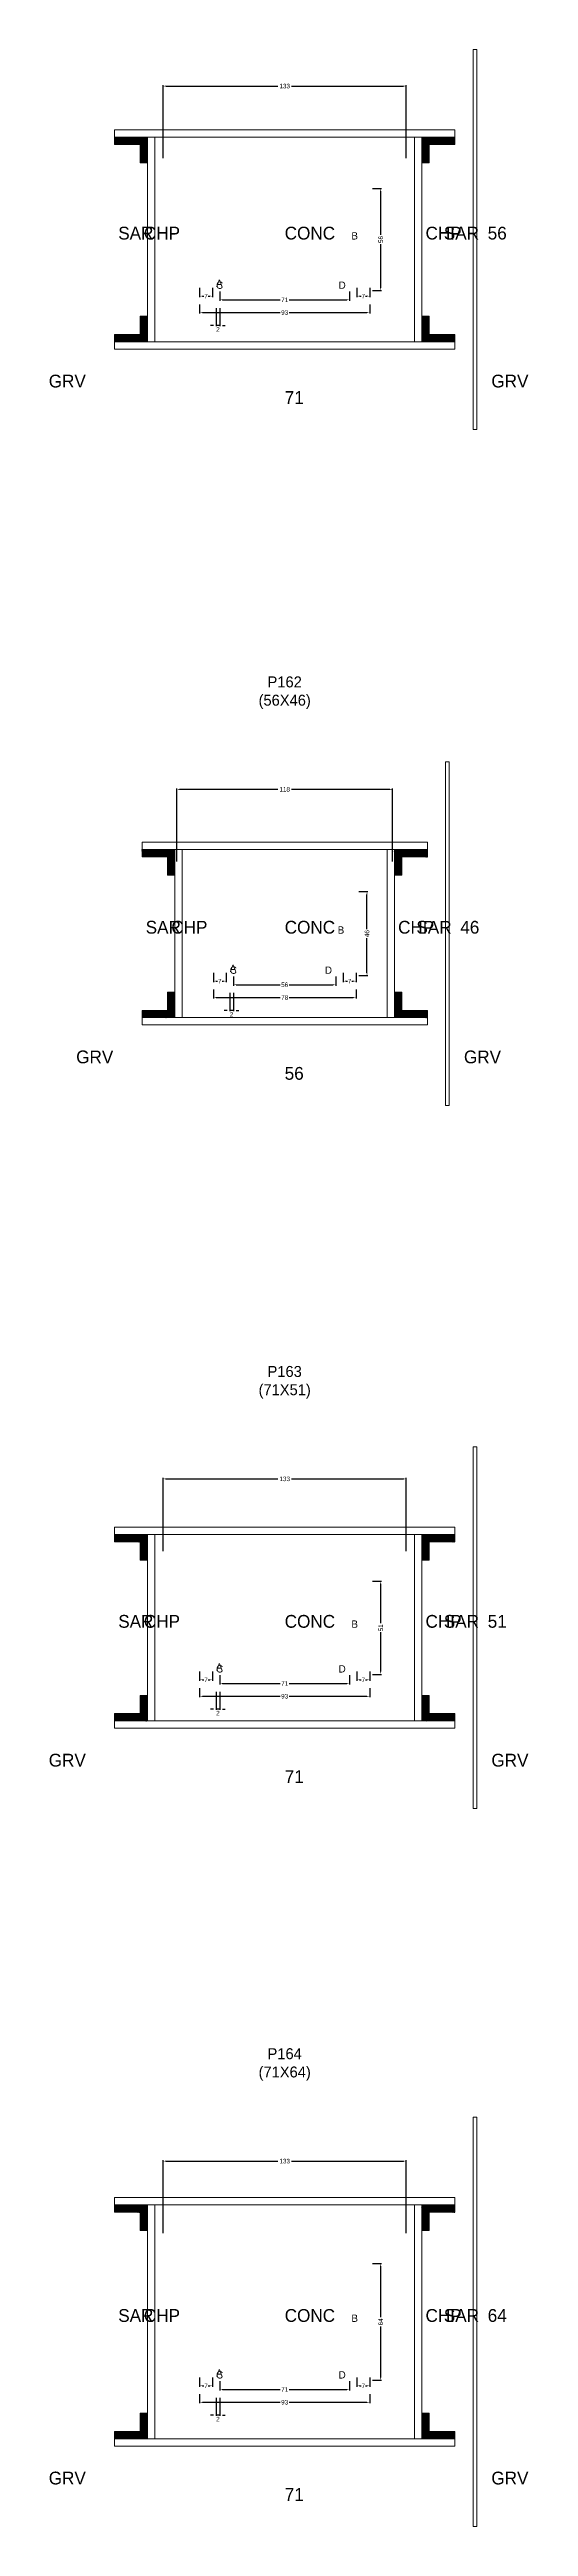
# Model space of a CAD drawing. Header units: centimetres. Extents: x -10500 to 4121, y -45226 to 295.
# Drawn here: x -129 to 133, y -42152 to -40796 of the extents above; entities that cross this region are included whole.
import ezdxf

# ---------------------------------------------------------------- set-up
doc = ezdxf.new("R2010")
doc.units = ezdxf.units.CM
for name, color, linetype in [('COTA', 241, 'Continuous'), ('Hachura', 251, 'Continuous'), ('NOMENCLATURA', 7, 'Continuous'), ('SARRAFO', 251, 'Continuous'), ('Texto Seção', 7, 'Continuous')]:
    doc.layers.add(name, color=color, linetype=linetype)
doc.dimstyles.new('cotax2', dxfattribs={"dimtxt": 2.5, "dimasz": 1.5, "dimexe": 0.5, "dimexo": 0.5, "dimgap": 0.5, "dimtad": 1, "dimcen": 2.5, "dimazin": 3, "dimtfac": 1, "dimtmove": 0, "dimatfit": 3})

# ---------------------------------------------------------------- blocks, each defined once
blk = doc.blocks.new('_CLOSEDFILLED')
at = {"color": 0, "linetype": 'BYBLOCK'}
blk.add_solid([(-1, 0.16), (0, 0), (-1, -0.16)], dxfattribs=at)
blk = doc.blocks.new('*D2822')
for p, q in [((-46.5, -40935.5), (-46.5, -40940.5)), ((46.5, -40935.5), (46.5, -40940.5)), ((-45, -40940), (-2.5, -40940)), ((2.5, -40940), (45, -40940))]:
    blk.add_line(p, q)
at = {"layer": 'Defpoints'}
for p in [(-46.5, -40935), (46.5, -40935), (-46.5, -40940)]:
    blk.add_point(p, dxfattribs=at)
at = {"layer": 'COTA', "xscale": 1.5, "yscale": 1.5, "rotation": 180}
blk.add_blockref('_CLOSEDFILLED', (-46.5, -40940), dxfattribs=at)
at = {"layer": 'COTA', "xscale": 1.5, "yscale": 1.5}
blk.add_blockref('_CLOSEDFILLED', (46.5, -40940), dxfattribs=at)
at = {"layer": 'COTA', "insert": (0, -40940), "char_height": 2.5, "attachment_point": 5}
blk.add_mtext('93', dxfattribs=at)
blk = doc.blocks.new('*D2823')
for p, q in [((-35.5, -40928.5), (-35.5, -40933.5)), ((-34, -40933), (-2.5, -40933)), ((2.5, -40933), (34, -40933)), ((35.5, -40928.5), (35.5, -40933.5))]:
    blk.add_line(p, q)
at = {"layer": 'Defpoints'}
for p in [(-35.5, -40928), (-35.5, -40933), (35.5, -40928)]:
    blk.add_point(p, dxfattribs=at)
at = {"layer": 'COTA', "xscale": 1.5, "yscale": 1.5, "rotation": 180}
blk.add_blockref('_CLOSEDFILLED', (-35.5, -40933), dxfattribs=at)
at = {"layer": 'COTA', "xscale": 1.5, "yscale": 1.5}
blk.add_blockref('_CLOSEDFILLED', (35.5, -40933), dxfattribs=at)
at = {"layer": 'COTA', "insert": (0, -40933), "char_height": 2.5, "attachment_point": 5}
blk.add_mtext('71', dxfattribs=at)
blk = doc.blocks.new('*D2824')
for p, q in [((48, -40872), (53, -40872)), ((52.5, -40897.5), (52.5, -40873.5)), ((52.5, -40926.5), (52.5, -40902.5)), ((48, -40928), (53, -40928))]:
    blk.add_line(p, q)
at = {"layer": 'Defpoints'}
for p in [(47.5, -40872), (47.5, -40928), (52.5, -40928)]:
    blk.add_point(p, dxfattribs=at)
at = {"layer": 'COTA', "xscale": 1.5, "yscale": 1.5}
for p, rotation in [((52.5, -40872), 90), ((52.5, -40928), 270)]:
    blk.add_blockref('_CLOSEDFILLED', p, dxfattribs=dict(at, rotation=rotation))
at = {"layer": 'COTA', "insert": (52.5, -40900), "char_height": 2.5, "attachment_point": 5, "rotation": 90}
blk.add_mtext('56', dxfattribs=at)
blk = doc.blocks.new('*D2825')
for p, q in [((-46.5, -40926.5), (-46.5, -40931.5)), ((-45, -40931), (-44.25, -40931)), ((-41.75, -40931), (-41, -40931)), ((-39.5, -40926.5), (-39.5, -40931.5))]:
    blk.add_line(p, q)
at = {"layer": 'Defpoints'}
for p in [(-46.5, -40926), (-46.5, -40931), (-39.5, -40926)]:
    blk.add_point(p, dxfattribs=at)
at = {"layer": 'COTA', "xscale": 1.5, "yscale": 1.5, "rotation": 180}
blk.add_blockref('_CLOSEDFILLED', (-46.5, -40931), dxfattribs=at)
at = {"layer": 'COTA', "xscale": 1.5, "yscale": 1.5}
blk.add_blockref('_CLOSEDFILLED', (-39.5, -40931), dxfattribs=at)
at = {"layer": 'COTA', "insert": (-43, -40931), "char_height": 2.5, "attachment_point": 5}
blk.add_mtext('7', dxfattribs=at)
blk = doc.blocks.new('*D2826')
for p, q in [((39.5, -40926.5), (39.5, -40931.5)), ((41, -40931), (41.75, -40931)), ((44.25, -40931), (45, -40931)), ((46.5, -40926.5), (46.5, -40931.5))]:
    blk.add_line(p, q)
at = {"layer": 'Defpoints'}
for p in [(39.5, -40926), (39.5, -40931), (46.5, -40926)]:
    blk.add_point(p, dxfattribs=at)
at = {"layer": 'COTA', "xscale": 1.5, "yscale": 1.5, "rotation": 180}
blk.add_blockref('_CLOSEDFILLED', (39.5, -40931), dxfattribs=at)
at = {"layer": 'COTA', "xscale": 1.5, "yscale": 1.5}
blk.add_blockref('_CLOSEDFILLED', (46.5, -40931), dxfattribs=at)
at = {"layer": 'COTA', "insert": (43, -40931), "char_height": 2.5, "attachment_point": 5}
blk.add_mtext('7', dxfattribs=at)
blk = doc.blocks.new('*D2827')
for p, q in [((-66.5, -40855.5), (-66.5, -40815.5)), ((66.5, -40855.5), (66.5, -40815.5)), ((-65, -40816), (-3.75, -40816)), ((3.75, -40816), (65, -40816))]:
    blk.add_line(p, q)
at = {"layer": 'Defpoints'}
for p in [(-66.5, -40816), (-66.5, -40856), (66.5, -40856)]:
    blk.add_point(p, dxfattribs=at)
at = {"layer": 'COTA', "xscale": 1.5, "yscale": 1.5, "rotation": 180}
blk.add_blockref('_CLOSEDFILLED', (-66.5, -40816), dxfattribs=at)
at = {"layer": 'COTA', "xscale": 1.5, "yscale": 1.5}
blk.add_blockref('_CLOSEDFILLED', (66.5, -40816), dxfattribs=at)
at = {"layer": 'COTA', "insert": (0, -40816), "char_height": 2.5, "attachment_point": 5}
blk.add_mtext('133', dxfattribs=at)
blk = doc.blocks.new('*D2848')
for p, q in [((-39, -41310.5), (-39, -41315.5)), ((-37.5, -41315), (-2.5, -41315)), ((2.5, -41315), (37.5, -41315)), ((39, -41310.5), (39, -41315.5))]:
    blk.add_line(p, q)
at = {"layer": 'Defpoints'}
for p in [(-39, -41310), (-39, -41315), (39, -41310)]:
    blk.add_point(p, dxfattribs=at)
at = {"layer": 'COTA', "xscale": 1.5, "yscale": 1.5, "rotation": 180}
blk.add_blockref('_CLOSEDFILLED', (-39, -41315), dxfattribs=at)
at = {"layer": 'COTA', "xscale": 1.5, "yscale": 1.5}
blk.add_blockref('_CLOSEDFILLED', (39, -41315), dxfattribs=at)
at = {"layer": 'COTA', "insert": (0, -41315), "char_height": 2.5, "attachment_point": 5}
blk.add_mtext('78', dxfattribs=at)
blk = doc.blocks.new('*D2849')
for p, q in [((-28, -41303.5), (-28, -41308.5)), ((28, -41303.5), (28, -41308.5)), ((-26.5, -41308), (-2.5, -41308)), ((2.5, -41308), (26.5, -41308))]:
    blk.add_line(p, q)
at = {"layer": 'Defpoints'}
for p in [(-28, -41303), (28, -41303), (-28, -41308)]:
    blk.add_point(p, dxfattribs=at)
at = {"layer": 'COTA', "xscale": 1.5, "yscale": 1.5, "rotation": 180}
blk.add_blockref('_CLOSEDFILLED', (-28, -41308), dxfattribs=at)
at = {"layer": 'COTA', "xscale": 1.5, "yscale": 1.5}
blk.add_blockref('_CLOSEDFILLED', (28, -41308), dxfattribs=at)
at = {"layer": 'COTA', "insert": (0, -41308), "char_height": 2.5, "attachment_point": 5}
blk.add_mtext('56', dxfattribs=at)
blk = doc.blocks.new('*D2850')
for p, q in [((40.5, -41257), (45.5, -41257)), ((45, -41277.5), (45, -41258.5)), ((45, -41301.5), (45, -41282.5)), ((40.5, -41303), (45.5, -41303))]:
    blk.add_line(p, q)
at = {"layer": 'Defpoints'}
for p in [(40, -41257), (40, -41303), (45, -41303)]:
    blk.add_point(p, dxfattribs=at)
at = {"layer": 'COTA', "xscale": 1.5, "yscale": 1.5}
for p, rotation in [((45, -41257), 90), ((45, -41303), 270)]:
    blk.add_blockref('_CLOSEDFILLED', p, dxfattribs=dict(at, rotation=rotation))
at = {"layer": 'COTA', "insert": (45, -41280), "char_height": 2.5, "attachment_point": 5, "rotation": 90}
blk.add_mtext('46', dxfattribs=at)
blk = doc.blocks.new('*D2851')
for p, q in [((-39, -41301.5), (-39, -41306.5)), ((-32, -41301.5), (-32, -41306.5)), ((-37.5, -41306), (-36.75, -41306)), ((-34.25, -41306), (-33.5, -41306))]:
    blk.add_line(p, q)
at = {"layer": 'Defpoints'}
for p in [(-39, -41301), (-32, -41301), (-39, -41306)]:
    blk.add_point(p, dxfattribs=at)
at = {"layer": 'COTA', "xscale": 1.5, "yscale": 1.5, "rotation": 180}
blk.add_blockref('_CLOSEDFILLED', (-39, -41306), dxfattribs=at)
at = {"layer": 'COTA', "xscale": 1.5, "yscale": 1.5}
blk.add_blockref('_CLOSEDFILLED', (-32, -41306), dxfattribs=at)
at = {"layer": 'COTA', "insert": (-35.5, -41306), "char_height": 2.5, "attachment_point": 5}
blk.add_mtext('7', dxfattribs=at)
blk = doc.blocks.new('*D2852')
for p, q in [((32, -41301.5), (32, -41306.5)), ((39, -41301.5), (39, -41306.5)), ((33.5, -41306), (34.25, -41306)), ((36.75, -41306), (37.5, -41306))]:
    blk.add_line(p, q)
at = {"layer": 'Defpoints'}
for p in [(32, -41301), (39, -41301), (32, -41306)]:
    blk.add_point(p, dxfattribs=at)
at = {"layer": 'COTA', "xscale": 1.5, "yscale": 1.5, "rotation": 180}
blk.add_blockref('_CLOSEDFILLED', (32, -41306), dxfattribs=at)
at = {"layer": 'COTA', "xscale": 1.5, "yscale": 1.5}
blk.add_blockref('_CLOSEDFILLED', (39, -41306), dxfattribs=at)
at = {"layer": 'COTA', "insert": (35.5, -41306), "char_height": 2.5, "attachment_point": 5}
blk.add_mtext('7', dxfattribs=at)
blk = doc.blocks.new('*D2853')
for p, q in [((-59, -41240.5), (-59, -41200.5)), ((-57.5, -41201), (-3.75, -41201)), ((3.75, -41201), (57.5, -41201)), ((59, -41240.5), (59, -41200.5))]:
    blk.add_line(p, q)
at = {"layer": 'Defpoints'}
for p in [(-59, -41201), (-59, -41241), (59, -41241)]:
    blk.add_point(p, dxfattribs=at)
at = {"layer": 'COTA', "xscale": 1.5, "yscale": 1.5, "rotation": 180}
blk.add_blockref('_CLOSEDFILLED', (-59, -41201), dxfattribs=at)
at = {"layer": 'COTA', "xscale": 1.5, "yscale": 1.5}
blk.add_blockref('_CLOSEDFILLED', (59, -41201), dxfattribs=at)
at = {"layer": 'COTA', "insert": (0, -41201), "char_height": 2.5, "attachment_point": 5}
blk.add_mtext('118', dxfattribs=at)
blk = doc.blocks.new('*D2874')
for p, q in [((-46.5, -41693), (-46.5, -41698)), ((46.5, -41693), (46.5, -41698)), ((-45, -41697.5), (-2.5, -41697.5)), ((2.5, -41697.5), (45, -41697.5))]:
    blk.add_line(p, q)
at = {"layer": 'Defpoints'}
for p in [(-46.5, -41692.5), (46.5, -41692.5), (-46.5, -41697.5)]:
    blk.add_point(p, dxfattribs=at)
at = {"layer": 'COTA', "xscale": 1.5, "yscale": 1.5, "rotation": 180}
blk.add_blockref('_CLOSEDFILLED', (-46.5, -41697.5), dxfattribs=at)
at = {"layer": 'COTA', "xscale": 1.5, "yscale": 1.5}
blk.add_blockref('_CLOSEDFILLED', (46.5, -41697.5), dxfattribs=at)
at = {"layer": 'COTA', "insert": (0, -41697.5), "char_height": 2.5, "attachment_point": 5}
blk.add_mtext('93', dxfattribs=at)
blk = doc.blocks.new('*D2875')
for p, q in [((-35.5, -41686), (-35.5, -41691)), ((-34, -41690.5), (-2.5, -41690.5)), ((2.5, -41690.5), (34, -41690.5)), ((35.5, -41686), (35.5, -41691))]:
    blk.add_line(p, q)
at = {"layer": 'Defpoints'}
for p in [(-35.5, -41685.5), (-35.5, -41690.5), (35.5, -41685.5)]:
    blk.add_point(p, dxfattribs=at)
at = {"layer": 'COTA', "xscale": 1.5, "yscale": 1.5, "rotation": 180}
blk.add_blockref('_CLOSEDFILLED', (-35.5, -41690.5), dxfattribs=at)
at = {"layer": 'COTA', "xscale": 1.5, "yscale": 1.5}
blk.add_blockref('_CLOSEDFILLED', (35.5, -41690.5), dxfattribs=at)
at = {"layer": 'COTA', "insert": (0, -41690.5), "char_height": 2.5, "attachment_point": 5}
blk.add_mtext('71', dxfattribs=at)
blk = doc.blocks.new('*D2876')
for p, q in [((48, -41634.5), (53, -41634.5)), ((52.5, -41657.5), (52.5, -41636)), ((52.5, -41684), (52.5, -41662.5)), ((48, -41685.5), (53, -41685.5))]:
    blk.add_line(p, q)
at = {"layer": 'Defpoints'}
for p in [(47.5, -41634.5), (47.5, -41685.5), (52.5, -41685.5)]:
    blk.add_point(p, dxfattribs=at)
at = {"layer": 'COTA', "xscale": 1.5, "yscale": 1.5}
for p, rotation in [((52.5, -41634.5), 90), ((52.5, -41685.5), 270)]:
    blk.add_blockref('_CLOSEDFILLED', p, dxfattribs=dict(at, rotation=rotation))
at = {"layer": 'COTA', "insert": (52.5, -41660), "char_height": 2.5, "attachment_point": 5, "rotation": 90}
blk.add_mtext('51', dxfattribs=at)
blk = doc.blocks.new('*D2877')
for p, q in [((-46.5, -41684), (-46.5, -41689)), ((-45, -41688.5), (-44.25, -41688.5)), ((-41.75, -41688.5), (-41, -41688.5)), ((-39.5, -41684), (-39.5, -41689))]:
    blk.add_line(p, q)
at = {"layer": 'Defpoints'}
for p in [(-46.5, -41683.5), (-46.5, -41688.5), (-39.5, -41683.5)]:
    blk.add_point(p, dxfattribs=at)
at = {"layer": 'COTA', "xscale": 1.5, "yscale": 1.5, "rotation": 180}
blk.add_blockref('_CLOSEDFILLED', (-46.5, -41688.5), dxfattribs=at)
at = {"layer": 'COTA', "xscale": 1.5, "yscale": 1.5}
blk.add_blockref('_CLOSEDFILLED', (-39.5, -41688.5), dxfattribs=at)
at = {"layer": 'COTA', "insert": (-43, -41688.5), "char_height": 2.5, "attachment_point": 5}
blk.add_mtext('7', dxfattribs=at)
blk = doc.blocks.new('*D2878')
for p, q in [((39.5, -41684), (39.5, -41689)), ((41, -41688.5), (41.75, -41688.5)), ((44.25, -41688.5), (45, -41688.5)), ((46.5, -41684), (46.5, -41689))]:
    blk.add_line(p, q)
at = {"layer": 'Defpoints'}
for p in [(39.5, -41683.5), (39.5, -41688.5), (46.5, -41683.5)]:
    blk.add_point(p, dxfattribs=at)
at = {"layer": 'COTA', "xscale": 1.5, "yscale": 1.5, "rotation": 180}
blk.add_blockref('_CLOSEDFILLED', (39.5, -41688.5), dxfattribs=at)
at = {"layer": 'COTA', "xscale": 1.5, "yscale": 1.5}
blk.add_blockref('_CLOSEDFILLED', (46.5, -41688.5), dxfattribs=at)
at = {"layer": 'COTA', "insert": (43, -41688.5), "char_height": 2.5, "attachment_point": 5}
blk.add_mtext('7', dxfattribs=at)
blk = doc.blocks.new('*D2879')
for p, q in [((-66.5, -41618), (-66.5, -41578)), ((-65, -41578.5), (-3.75, -41578.5)), ((3.75, -41578.5), (65, -41578.5)), ((66.5, -41618), (66.5, -41578))]:
    blk.add_line(p, q)
at = {"layer": 'Defpoints'}
for p in [(-66.5, -41578.5), (-66.5, -41618.5), (66.5, -41618.5)]:
    blk.add_point(p, dxfattribs=at)
at = {"layer": 'COTA', "xscale": 1.5, "yscale": 1.5, "rotation": 180}
blk.add_blockref('_CLOSEDFILLED', (-66.5, -41578.5), dxfattribs=at)
at = {"layer": 'COTA', "xscale": 1.5, "yscale": 1.5}
blk.add_blockref('_CLOSEDFILLED', (66.5, -41578.5), dxfattribs=at)
at = {"layer": 'COTA', "insert": (0, -41578.5), "char_height": 2.5, "attachment_point": 5}
blk.add_mtext('133', dxfattribs=at)
blk = doc.blocks.new('*D2900')
for p, q in [((-46.5, -42079.5), (-46.5, -42084.5)), ((-45, -42084), (-2.5, -42084)), ((2.5, -42084), (45, -42084)), ((46.5, -42079.5), (46.5, -42084.5))]:
    blk.add_line(p, q)
at = {"layer": 'Defpoints'}
for p in [(-46.5, -42079), (-46.5, -42084), (46.5, -42079)]:
    blk.add_point(p, dxfattribs=at)
at = {"layer": 'COTA', "xscale": 1.5, "yscale": 1.5, "rotation": 180}
blk.add_blockref('_CLOSEDFILLED', (-46.5, -42084), dxfattribs=at)
at = {"layer": 'COTA', "xscale": 1.5, "yscale": 1.5}
blk.add_blockref('_CLOSEDFILLED', (46.5, -42084), dxfattribs=at)
at = {"layer": 'COTA', "insert": (0, -42084), "char_height": 2.5, "attachment_point": 5}
blk.add_mtext('93', dxfattribs=at)
blk = doc.blocks.new('*D2901')
for p, q in [((-35.5, -42072.5), (-35.5, -42077.5)), ((35.5, -42072.5), (35.5, -42077.5)), ((-34, -42077), (-2.5, -42077)), ((2.5, -42077), (34, -42077))]:
    blk.add_line(p, q)
at = {"layer": 'Defpoints'}
for p in [(-35.5, -42072), (35.5, -42072), (-35.5, -42077)]:
    blk.add_point(p, dxfattribs=at)
at = {"layer": 'COTA', "xscale": 1.5, "yscale": 1.5, "rotation": 180}
blk.add_blockref('_CLOSEDFILLED', (-35.5, -42077), dxfattribs=at)
at = {"layer": 'COTA', "xscale": 1.5, "yscale": 1.5}
blk.add_blockref('_CLOSEDFILLED', (35.5, -42077), dxfattribs=at)
at = {"layer": 'COTA', "insert": (0, -42077), "char_height": 2.5, "attachment_point": 5}
blk.add_mtext('71', dxfattribs=at)
blk = doc.blocks.new('*D2902')
for p, q in [((48, -42008), (53, -42008)), ((52.5, -42037.5), (52.5, -42009.5)), ((52.5, -42070.5), (52.5, -42042.5)), ((48, -42072), (53, -42072))]:
    blk.add_line(p, q)
at = {"layer": 'Defpoints'}
for p in [(47.5, -42008), (47.5, -42072), (52.5, -42072)]:
    blk.add_point(p, dxfattribs=at)
at = {"layer": 'COTA', "xscale": 1.5, "yscale": 1.5}
for p, rotation in [((52.5, -42008), 90), ((52.5, -42072), 270)]:
    blk.add_blockref('_CLOSEDFILLED', p, dxfattribs=dict(at, rotation=rotation))
at = {"layer": 'COTA', "insert": (52.5, -42040), "char_height": 2.5, "attachment_point": 5, "rotation": 90}
blk.add_mtext('64', dxfattribs=at)
blk = doc.blocks.new('*D2903')
for p, q in [((-46.5, -42070.5), (-46.5, -42075.5)), ((-45, -42075), (-44.25, -42075)), ((-41.75, -42075), (-41, -42075)), ((-39.5, -42070.5), (-39.5, -42075.5))]:
    blk.add_line(p, q)
at = {"layer": 'Defpoints'}
for p in [(-46.5, -42070), (-46.5, -42075), (-39.5, -42070)]:
    blk.add_point(p, dxfattribs=at)
at = {"layer": 'COTA', "xscale": 1.5, "yscale": 1.5, "rotation": 180}
blk.add_blockref('_CLOSEDFILLED', (-46.5, -42075), dxfattribs=at)
at = {"layer": 'COTA', "xscale": 1.5, "yscale": 1.5}
blk.add_blockref('_CLOSEDFILLED', (-39.5, -42075), dxfattribs=at)
at = {"layer": 'COTA', "insert": (-43, -42075), "char_height": 2.5, "attachment_point": 5}
blk.add_mtext('7', dxfattribs=at)
blk = doc.blocks.new('*D2904')
for p, q in [((39.5, -42070.5), (39.5, -42075.5)), ((41, -42075), (41.75, -42075)), ((44.25, -42075), (45, -42075)), ((46.5, -42070.5), (46.5, -42075.5))]:
    blk.add_line(p, q)
at = {"layer": 'Defpoints'}
for p in [(39.5, -42070), (39.5, -42075), (46.5, -42070)]:
    blk.add_point(p, dxfattribs=at)
at = {"layer": 'COTA', "xscale": 1.5, "yscale": 1.5, "rotation": 180}
blk.add_blockref('_CLOSEDFILLED', (39.5, -42075), dxfattribs=at)
at = {"layer": 'COTA', "xscale": 1.5, "yscale": 1.5}
blk.add_blockref('_CLOSEDFILLED', (46.5, -42075), dxfattribs=at)
at = {"layer": 'COTA', "insert": (43, -42075), "char_height": 2.5, "attachment_point": 5}
blk.add_mtext('7', dxfattribs=at)
blk = doc.blocks.new('*D2905')
for p, q in [((-66.5, -41991.5), (-66.5, -41951.5)), ((-65, -41952), (-3.75, -41952)), ((3.75, -41952), (65, -41952)), ((66.5, -41991.5), (66.5, -41951.5))]:
    blk.add_line(p, q)
at = {"layer": 'Defpoints'}
for p in [(-66.5, -41952), (-66.5, -41992), (66.5, -41992)]:
    blk.add_point(p, dxfattribs=at)
at = {"layer": 'COTA', "xscale": 1.5, "yscale": 1.5, "rotation": 180}
blk.add_blockref('_CLOSEDFILLED', (-66.5, -41952), dxfattribs=at)
at = {"layer": 'COTA', "xscale": 1.5, "yscale": 1.5}
blk.add_blockref('_CLOSEDFILLED', (66.5, -41952), dxfattribs=at)
at = {"layer": 'COTA', "insert": (0, -41952), "char_height": 2.5, "attachment_point": 5}
blk.add_mtext('133', dxfattribs=at)

msp = doc.modelspace()

# ---------------------------------------------------------------- hatches: boundary and pattern name
at = {"layer": 'SARRAFO'}
h = msp.add_hatch(dxfattribs=at)
h.set_pattern_fill('SOLID', scale=2)
h.paths.add_polyline_path([(-93, -40848), (-79, -40848), (-79, -40844), (-93, -40844)])
h = msp.add_hatch(dxfattribs=at)
h.set_pattern_fill('SOLID', scale=2)
h.paths.add_polyline_path([(-79, -40858), (-75, -40858), (-75, -40844), (-79, -40844)])
h = msp.add_hatch(dxfattribs=at)
h.set_pattern_fill('SOLID', scale=2)
h.paths.add_polyline_path([(75, -40858), (79, -40858), (79, -40844), (75, -40844)])
h = msp.add_hatch(dxfattribs=at)
h.set_pattern_fill('SOLID', scale=2)
h.paths.add_polyline_path([(79, -40848), (93, -40848), (93, -40844), (79, -40844)])
h = msp.add_hatch(dxfattribs=at)
h.set_pattern_fill('SOLID', scale=2)
h.paths.add_polyline_path([(-79, -40956), (-75, -40956), (-75, -40942), (-79, -40942)])
h = msp.add_hatch(dxfattribs=at)
h.set_pattern_fill('SOLID', scale=2)
h.paths.add_polyline_path([(75, -40956), (79, -40956), (79, -40942), (75, -40942)])
h = msp.add_hatch(dxfattribs=at)
h.set_pattern_fill('SOLID', scale=2)
h.paths.add_polyline_path([(-93, -40956), (-79, -40956), (-79, -40952), (-93, -40952)])
h = msp.add_hatch(dxfattribs=at)
h.set_pattern_fill('SOLID', scale=2)
h.paths.add_polyline_path([(79, -40956), (93, -40956), (93, -40952), (79, -40952)])
h = msp.add_hatch(dxfattribs=at)
h.set_pattern_fill('SOLID', scale=2)
h.paths.add_polyline_path([(-78, -41238), (-64, -41238), (-64, -41234), (-78, -41234)])
h = msp.add_hatch(dxfattribs=at)
h.set_pattern_fill('SOLID', scale=2)
h.paths.add_polyline_path([(-64, -41248), (-60, -41248), (-60, -41234), (-64, -41234)])
h = msp.add_hatch(dxfattribs=at)
h.set_pattern_fill('SOLID', scale=2)
h.paths.add_polyline_path([(60, -41248), (64, -41248), (64, -41234), (60, -41234)])
h = msp.add_hatch(dxfattribs=at)
h.set_pattern_fill('SOLID', scale=2)
h.paths.add_polyline_path([(64, -41238), (78, -41238), (78, -41234), (64, -41234)])
h = msp.add_hatch(dxfattribs=at)
h.set_pattern_fill('SOLID', scale=2)
h.paths.add_polyline_path([(-64, -41326), (-60, -41326), (-60, -41312), (-64, -41312)])
h = msp.add_hatch(dxfattribs=at)
h.set_pattern_fill('SOLID', scale=2)
h.paths.add_polyline_path([(60, -41326), (64, -41326), (64, -41312), (60, -41312)])
h = msp.add_hatch(dxfattribs=at)
h.set_pattern_fill('SOLID', scale=2)
h.paths.add_polyline_path([(-78, -41326), (-64, -41326), (-64, -41322), (-78, -41322)])
h = msp.add_hatch(dxfattribs=at)
h.set_pattern_fill('SOLID', scale=2)
h.paths.add_polyline_path([(64, -41326), (78, -41326), (78, -41322), (64, -41322)])
h = msp.add_hatch(dxfattribs=at)
h.set_pattern_fill('SOLID', scale=2)
h.paths.add_polyline_path([(-93, -41613), (-79, -41613), (-79, -41609), (-93, -41609)])
h = msp.add_hatch(dxfattribs=at)
h.set_pattern_fill('SOLID', scale=2)
h.paths.add_polyline_path([(-79, -41623), (-75, -41623), (-75, -41609), (-79, -41609)])
h = msp.add_hatch(dxfattribs=at)
h.set_pattern_fill('SOLID', scale=2)
h.paths.add_polyline_path([(75, -41623), (79, -41623), (79, -41609), (75, -41609)])
h = msp.add_hatch(dxfattribs=at)
h.set_pattern_fill('SOLID', scale=2)
h.paths.add_polyline_path([(79, -41613), (93, -41613), (93, -41609), (79, -41609)])
h = msp.add_hatch(dxfattribs=at)
h.set_pattern_fill('SOLID', scale=2)
h.paths.add_polyline_path([(-79, -41711), (-75, -41711), (-75, -41697), (-79, -41697)])
h = msp.add_hatch(dxfattribs=at)
h.set_pattern_fill('SOLID', scale=2)
h.paths.add_polyline_path([(75, -41711), (79, -41711), (79, -41697), (75, -41697)])
h = msp.add_hatch(dxfattribs=at)
h.set_pattern_fill('SOLID', scale=2)
h.paths.add_polyline_path([(-93, -41711), (-79, -41711), (-79, -41707), (-93, -41707)])
h = msp.add_hatch(dxfattribs=at)
h.set_pattern_fill('SOLID', scale=2)
h.paths.add_polyline_path([(79, -41711), (93, -41711), (93, -41707), (79, -41707)])
h = msp.add_hatch(dxfattribs=at)
h.set_pattern_fill('SOLID', scale=2)
h.paths.add_polyline_path([(-93, -41980), (-79, -41980), (-79, -41976), (-93, -41976)])
h = msp.add_hatch(dxfattribs=at)
h.set_pattern_fill('SOLID', scale=2)
h.paths.add_polyline_path([(-79, -41990), (-75, -41990), (-75, -41976), (-79, -41976)])
h = msp.add_hatch(dxfattribs=at)
h.set_pattern_fill('SOLID', scale=2)
h.paths.add_polyline_path([(75, -41990), (79, -41990), (79, -41976), (75, -41976)])
h = msp.add_hatch(dxfattribs=at)
h.set_pattern_fill('SOLID', scale=2)
h.paths.add_polyline_path([(79, -41980), (93, -41980), (93, -41976), (79, -41976)])
h = msp.add_hatch(dxfattribs=at)
h.set_pattern_fill('SOLID', scale=2)
h.paths.add_polyline_path([(-79, -42104), (-75, -42104), (-75, -42090), (-79, -42090)])
h = msp.add_hatch(dxfattribs=at)
h.set_pattern_fill('SOLID', scale=2)
h.paths.add_polyline_path([(75, -42104), (79, -42104), (79, -42090), (75, -42090)])
h = msp.add_hatch(dxfattribs=at)
h.set_pattern_fill('SOLID', scale=2)
h.paths.add_polyline_path([(-93, -42104), (-79, -42104), (-79, -42100), (-93, -42100)])
h = msp.add_hatch(dxfattribs=at)
h.set_pattern_fill('SOLID', scale=2)
h.paths.add_polyline_path([(79, -42104), (93, -42104), (93, -42100), (79, -42100)])

# ---------------------------------------------------------------- linework, layer by layer
at = {"layer": 'Hachura', "lineweight": 13}
for points in [[(103, -41004), (105, -41004), (105, -40796), (103, -40796)], [(88, -41374), (90, -41374), (90, -41186), (88, -41186)], [(103, -41759), (105, -41759), (105, -41561), (103, -41561)], [(103, -42152), (105, -42152), (105, -41928), (103, -41928)]]:
    msp.add_lwpolyline(points, close=True, dxfattribs=at)
at = {"layer": 'Hachura', "lineweight": 18}
for points in [[(-93, -40844), (93, -40844), (93, -40840), (-93, -40840)], [(-75, -40956), (-71, -40956), (-71, -40844), (-75, -40844)], [(71, -40956), (75, -40956), (75, -40844), (71, -40844)], [(-93, -40960), (93, -40960), (93, -40956), (-93, -40956)], [(-78, -41234), (78, -41234), (78, -41230), (-78, -41230)], [(-60, -41326), (-56, -41326), (-56, -41234), (-60, -41234)], [(56, -41326), (60, -41326), (60, -41234), (56, -41234)], [(-78, -41330), (78, -41330), (78, -41326), (-78, -41326)], [(-93, -41609), (93, -41609), (93, -41605), (-93, -41605)], [(-75, -41711), (-71, -41711), (-71, -41609), (-75, -41609)], [(71, -41711), (75, -41711), (75, -41609), (71, -41609)], [(-93, -41715), (93, -41715), (93, -41711), (-93, -41711)], [(-93, -41976), (93, -41976), (93, -41972), (-93, -41972)], [(-75, -42104), (-71, -42104), (-71, -41976), (-75, -41976)], [(71, -42104), (75, -42104), (75, -41976), (71, -41976)], [(-93, -42108), (93, -42108), (93, -42104), (-93, -42104)]]:
    msp.add_lwpolyline(points, close=True, dxfattribs=at)
at = {"layer": 'SARRAFO', "lineweight": 13}
for points in [[(-93, -40848), (-79, -40848), (-79, -40844), (-93, -40844)], [(-79, -40858), (-75, -40858), (-75, -40844), (-79, -40844)], [(75, -40858), (79, -40858), (79, -40844), (75, -40844)], [(79, -40848), (93, -40848), (93, -40844), (79, -40844)], [(-79, -40956), (-75, -40956), (-75, -40942), (-79, -40942)], [(75, -40956), (79, -40956), (79, -40942), (75, -40942)], [(-93, -40956), (-79, -40956), (-79, -40952), (-93, -40952)], [(79, -40956), (93, -40956), (93, -40952), (79, -40952)], [(-78, -41238), (-64, -41238), (-64, -41234), (-78, -41234)], [(-64, -41248), (-60, -41248), (-60, -41234), (-64, -41234)], [(60, -41248), (64, -41248), (64, -41234), (60, -41234)], [(64, -41238), (78, -41238), (78, -41234), (64, -41234)], [(-64, -41326), (-60, -41326), (-60, -41312), (-64, -41312)], [(60, -41326), (64, -41326), (64, -41312), (60, -41312)], [(-78, -41326), (-64, -41326), (-64, -41322), (-78, -41322)], [(64, -41326), (78, -41326), (78, -41322), (64, -41322)], [(-93, -41613), (-79, -41613), (-79, -41609), (-93, -41609)], [(-79, -41623), (-75, -41623), (-75, -41609), (-79, -41609)], [(75, -41623), (79, -41623), (79, -41609), (75, -41609)], [(79, -41613), (93, -41613), (93, -41609), (79, -41609)], [(-79, -41711), (-75, -41711), (-75, -41697), (-79, -41697)], [(75, -41711), (79, -41711), (79, -41697), (75, -41697)], [(-93, -41711), (-79, -41711), (-79, -41707), (-93, -41707)], [(79, -41711), (93, -41711), (93, -41707), (79, -41707)], [(-93, -41980), (-79, -41980), (-79, -41976), (-93, -41976)], [(-79, -41990), (-75, -41990), (-75, -41976), (-79, -41976)], [(75, -41990), (79, -41990), (79, -41976), (75, -41976)], [(79, -41980), (93, -41980), (93, -41976), (79, -41976)], [(-79, -42104), (-75, -42104), (-75, -42090), (-79, -42090)], [(75, -42104), (79, -42104), (79, -42090), (75, -42090)], [(-93, -42104), (-79, -42104), (-79, -42100), (-93, -42100)], [(79, -42104), (93, -42104), (93, -42100), (79, -42100)]]:
    msp.add_lwpolyline(points, close=True, dxfattribs=at)

# ---------------------------------------------------------------- texts
at = {"layer": 'NOMENCLATURA'}
for s, p in [('B', (36.5, -40900)), ('A', (-37.5, -40926)), ('C', (-37.5, -40927)), ('D', (29.5, -40927)), ('B', (29, -41280)), ('A', (-30, -41301)), ('C', (-30, -41302)), ('D', (22, -41302)), ('B', (36.5, -41660)), ('A', (-37.5, -41683.5)), ('C', (-37.5, -41684.5)), ('D', (29.5, -41684.5)), ('B', (36.5, -42040)), ('A', (-37.5, -42070)), ('C', (-37.5, -42071)), ('D', (29.5, -42071))]:
    msp.add_text(s, height=4, dxfattribs=at).set_placement(p)
at = {"layer": 'NOMENCLATURA', "char_height": 6, "attachment_point": 8}
for s, insert in [('P162\\P(56X46)', (0, -41157)), ('P163\\P(71X51)', (0, -41534.5)), ('P164\\P(71X64)', (0, -41908))]:
    msp.add_mtext(s, dxfattribs=dict(at, insert=insert))
at = {"layer": 'Texto Seção'}
for s, p in [('SAR', (-91, -40900)), ('CHP', (-77, -40900)), ('CONC', (0, -40900)), ('CHP', (77, -40900)), ('SAR', (87, -40900)), ('56', (111, -40900)), ('GRV', (-129, -40981)), ('GRV', (113, -40981)), ('71', (0, -40990)), ('SAR', (-76, -41280)), ('CHP', (-62, -41280)), ('CONC', (0, -41280)), ('CHP', (62, -41280)), ('SAR', (72, -41280)), ('46', (96, -41280)), ('GRV', (-114, -41351)), ('GRV', (98, -41351)), ('56', (0, -41360)), ('SAR', (-91, -41660)), ('CHP', (-77, -41660)), ('CONC', (0, -41660)), ('CHP', (77, -41660)), ('SAR', (87, -41660)), ('51', (111, -41660)), ('GRV', (-129, -41736)), ('GRV', (113, -41736)), ('71', (0, -41745)), ('SAR', (-91, -42040)), ('CHP', (-77, -42040)), ('CONC', (0, -42040)), ('CHP', (77, -42040)), ('SAR', (87, -42040)), ('64', (111, -42040)), ('GRV', (-129, -42129)), ('GRV', (113, -42129)), ('71', (0, -42138))]:
    msp.add_text(s, height=7, dxfattribs=at).set_placement(p)

# ---------------------------------------------------------------- dimensions: what is measured, and where the dimension line sits
at = {"layer": 'COTA'}
for base, p1, p2, picture, middle in [((-66.5, -40816), (-66.5, -40856), (66.5, -40856), '*D2827', (0, -40816)), ((-46.5, -40931), (-46.5, -40926), (-39.5, -40926), '*D2825', (-43, -40931)), ((-46.5, -40940), (-46.5, -40935), (46.5, -40935), '*D2822', (0, -40940)), ((-35.5, -40933), (-35.5, -40928), (35.5, -40928), '*D2823', (0, -40933)), ((39.5, -40931), (39.5, -40926), (46.5, -40926), '*D2826', (43, -40931)), ((-59, -41201), (-59, -41241), (59, -41241), '*D2853', (0, -41201)), ((-39, -41306), (-39, -41301), (-32, -41301), '*D2851', (-35.5, -41306)), ((-28, -41308), (-28, -41303), (28, -41303), '*D2849', (0, -41308)), ((32, -41306), (32, -41301), (39, -41301), '*D2852', (35.5, -41306)), ((-39, -41315), (-39, -41310), (39, -41310), '*D2848', (0, -41315)), ((-66.5, -41578.5), (-66.5, -41618.5), (66.5, -41618.5), '*D2879', (0, -41578.5)), ((-46.5, -41688.5), (-46.5, -41683.5), (-39.5, -41683.5), '*D2877', (-43, -41688.5)), ((-46.5, -41697.5), (-46.5, -41692.5), (46.5, -41692.5), '*D2874', (0, -41697.5)), ((-35.5, -41690.5), (-35.5, -41685.5), (35.5, -41685.5), '*D2875', (0, -41690.5)), ((39.5, -41688.5), (39.5, -41683.5), (46.5, -41683.5), '*D2878', (43, -41688.5)), ((-66.5, -41952), (-66.5, -41992), (66.5, -41992), '*D2905', (0, -41952)), ((-46.5, -42075), (-46.5, -42070), (-39.5, -42070), '*D2903', (-43, -42075)), ((-35.5, -42077), (-35.5, -42072), (35.5, -42072), '*D2901', (0, -42077)), ((39.5, -42075), (39.5, -42070), (46.5, -42070), '*D2904', (43, -42075)), ((-46.5, -42084), (-46.5, -42079), (46.5, -42079), '*D2900', (0, -42084))]:
    dim = msp.add_linear_dim(base=base, p1=p1, p2=p2, dimstyle='cotax2', dxfattribs=at)
    dim.commit()
    dim.dimension.update_dxf_attribs({"geometry": picture, "text_midpoint": middle})
for base, p1, p2, picture, middle in [((52.5, -40928), (47.5, -40928), (47.5, -40872), '*D2824', (52.5, -40900)), ((45, -41303), (40, -41303), (40, -41257), '*D2850', (45, -41280)), ((52.5, -41685.5), (47.5, -41685.5), (47.5, -41634.5), '*D2876', (52.5, -41660)), ((52.5, -42072), (47.5, -42072), (47.5, -42008), '*D2902', (52.5, -42040))]:
    dim = msp.add_linear_dim(base=base, p1=p1, p2=p2, angle=90, dimstyle='cotax2', dxfattribs=at)
    dim.commit()
    dim.dimension.update_dxf_attribs({"geometry": picture, "text_midpoint": middle})
for base, p1, p2 in [((-35.5, -40947), (-35.5, -40937), (-37.5, -40937)), ((-28, -41322), (-28, -41312), (-30, -41312)), ((-35.5, -41704.5), (-35.5, -41694.5), (-37.5, -41694.5)), ((-35.5, -42091), (-35.5, -42081), (-37.5, -42081))]:
    msp.add_linear_dim(base=base, p1=p1, p2=p2, dimstyle='cotax2', dxfattribs=at).render()

doc.saveas('drawing.dxf')
